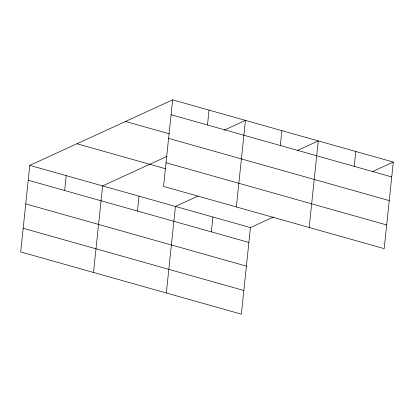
<?xml version="1.0" encoding="UTF-8"?>
<svg xmlns="http://www.w3.org/2000/svg" width="414" height="414" viewBox="0 0 414 414"><rect width="100%" height="100%" fill="white"/><g stroke="black" fill="none" stroke-linecap="round" stroke-linejoin="round"><path stroke-width="0.62" d="M172.643 99.852L163.546 186.414L384.202 248.628L393.3 162.06L172.643 99.852L29.798 165.372L20.7 251.94L241.357 314.148L250.454 227.586L273.447 217.034M64.641 190.507L66.209 175.639M93.517 272.469L102.615 185.902L167.101 156.326M137.458 211.036L139.021 196.169M166.33 292.998L175.432 206.431L197.851 196.148M207.492 124.987L209.054 110.114M211.378 231.881L212.941 217.008M236.363 206.943L245.461 120.381L224.191 130.136M280.309 145.516L281.872 130.643M309.18 227.472L318.278 140.91L297.583 150.401M354.224 166.356L355.786 151.483M372.605 171.551L393.3 162.06M171.08 114.719L391.737 176.928M125.504 121.473L169.321 133.826M168.596 138.379L389.248 200.588M166.035 162.754L386.686 224.968M76.937 143.751L165.797 168.803M29.798 165.372L250.454 227.586M28.235 180.245L248.892 242.454M25.751 203.905L246.402 266.114M23.189 228.28L243.841 290.493"/></g></svg>
